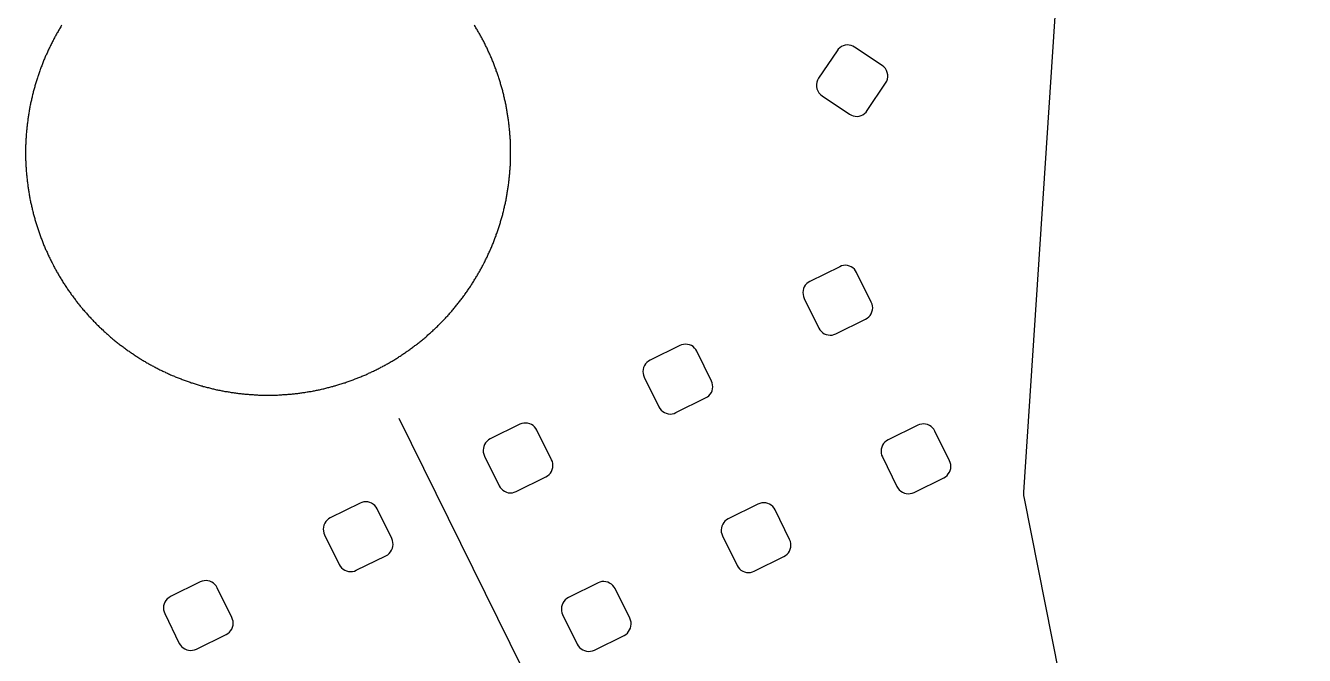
# Model space of a CAD drawing. Header units: millimetres. Extents: x -634 to 510, y -334 to 258.
# Drawn here: x -350.9 to -250.4, y -39.5 to 10 of the extents above; entities that cross this region are included whole.
import ezdxf

# ---------------------------------------------------------------- set-up
doc = ezdxf.new("R2010")
doc.units = ezdxf.units.MM
doc.layers.add('LED_STRIP', color=30, linetype='Continuous')
doc.layers.add('OUTLINE', color=7, linetype='Continuous')

msp = doc.modelspace()

# ---------------------------------------------------------------- linework, layer by layer
at = {"layer": 'LED_STRIP'}
msp.add_lwpolyline([(-321.56, -20.85), (-200.41, -266.5)], dxfattribs=at)
at = {"layer": 'OUTLINE'}
for points in [[(-153.9, 241.83), (-245.77, 88.88), (-245.87, 88.69), (-245.95, 88.49), (-269.42, 19.19), (-269.49, 18.94), (-269.52, 18.68), (-272.5, -26.66), (-272.5, -26.92), (-272.46, -27.18), (-258.24, -98.94)], [(-348.04, 10.02), (-348.08, 9.95), (-348.12, 9.88), (-348.16, 9.81), (-348.21, 9.74), (-348.25, 9.67), (-348.29, 9.6), (-348.33, 9.53), (-348.38, 9.45), (-348.42, 9.38), (-348.46, 9.31), (-348.5, 9.24), (-348.54, 9.16), (-348.58, 9.09), (-348.62, 9.02), (-348.66, 8.94), (-348.69, 8.87), (-348.73, 8.8), (-348.77, 8.72), (-348.81, 8.65), (-348.85, 8.57), (-348.88, 8.5), (-348.92, 8.43), (-348.96, 8.35), (-348.99, 8.28), (-349.03, 8.2), (-349.07, 8.13), (-349.1, 8.05), (-349.14, 7.98), (-349.17, 7.9), (-349.2, 7.82), (-349.24, 7.75), (-349.27, 7.67), (-349.31, 7.6), (-349.34, 7.52), (-349.37, 7.44), (-349.4, 7.37), (-349.44, 7.29), (-349.47, 7.21), (-349.5, 7.14), (-349.53, 7.06), (-349.56, 6.98), (-349.59, 6.9), (-349.62, 6.83), (-349.65, 6.75), (-349.68, 6.67), (-349.71, 6.59), (-349.74, 6.52), (-349.77, 6.44), (-349.79, 6.36), (-349.82, 6.28), (-349.85, 6.2), (-349.87, 6.12), (-349.9, 6.04), (-349.93, 5.97), (-349.95, 5.89), (-349.98, 5.81), (-350, 5.73), (-350.03, 5.65), (-350.05, 5.57), (-350.08, 5.49), (-350.1, 5.41), (-350.12, 5.33), (-350.15, 5.25), (-350.17, 5.17), (-350.19, 5.09), (-350.22, 5.01), (-350.24, 4.93), (-350.26, 4.85), (-350.28, 4.77), (-350.3, 4.69), (-350.32, 4.61), (-350.34, 4.53), (-350.36, 4.45), (-350.38, 4.37), (-350.4, 4.29), (-350.42, 4.2), (-350.43, 4.12), (-350.45, 4.04), (-350.47, 3.96), (-350.49, 3.88), (-350.5, 3.8), (-350.52, 3.72), (-350.54, 3.63), (-350.55, 3.55), (-350.57, 3.47), (-350.58, 3.39), (-350.6, 3.31), (-350.61, 3.23), (-350.62, 3.14), (-350.64, 3.06), (-350.65, 2.98), (-350.66, 2.9), (-350.68, 2.82), (-350.69, 2.73), (-350.7, 2.65), (-350.71, 2.57), (-350.72, 2.49), (-350.73, 2.4), (-350.74, 2.32), (-350.75, 2.24), (-350.76, 2.16), (-350.77, 2.07), (-350.78, 1.99), (-350.79, 1.91), (-350.8, 1.83), (-350.81, 1.74), (-350.81, 1.66), (-350.82, 1.58), (-350.83, 1.49), (-350.83, 1.41), (-350.84, 1.33), (-350.85, 1.25), (-350.85, 1.16), (-350.86, 1.08), (-350.86, 1), (-350.86, 0.91), (-350.87, 0.83), (-350.87, 0.75), (-350.87, 0.66), (-350.88, 0.58), (-350.88, 0.5), (-350.88, 0.42), (-350.88, 0.33), (-350.88, 0.25), (-350.89, 0.17), (-350.89, 0.08), (-350.89, 0), (-350.89, -0.08), (-350.89, -0.17), (-350.88, -0.25), (-350.88, -0.33), (-350.88, -0.42), (-350.88, -0.5), (-350.88, -0.58), (-350.87, -0.66), (-350.87, -0.75), (-350.87, -0.83), (-350.86, -0.91), (-350.86, -1), (-350.86, -1.08), (-350.85, -1.16), (-350.85, -1.25), (-350.84, -1.33), (-350.83, -1.41), (-350.83, -1.49), (-350.82, -1.58), (-350.81, -1.66), (-350.81, -1.74), (-350.8, -1.83), (-350.79, -1.91), (-350.78, -1.99), (-350.77, -2.07), (-350.76, -2.16), (-350.75, -2.24), (-350.74, -2.32), (-350.73, -2.4), (-350.72, -2.49), (-350.71, -2.57), (-350.7, -2.65), (-350.69, -2.73), (-350.68, -2.82), (-350.66, -2.9), (-350.65, -2.98), (-350.64, -3.06), (-350.62, -3.14), (-350.61, -3.23), (-350.6, -3.31), (-350.58, -3.39), (-350.57, -3.47), (-350.55, -3.55), (-350.54, -3.63), (-350.52, -3.72), (-350.5, -3.8), (-350.49, -3.88), (-350.47, -3.96), (-350.45, -4.04), (-350.43, -4.12), (-350.42, -4.2), (-350.4, -4.29), (-350.38, -4.37), (-350.36, -4.45), (-350.34, -4.53), (-350.32, -4.61), (-350.3, -4.69), (-350.28, -4.77), (-350.26, -4.85), (-350.24, -4.93), (-350.22, -5.01), (-350.19, -5.09), (-350.17, -5.17), (-350.15, -5.25), (-350.12, -5.33), (-350.1, -5.41), (-350.08, -5.49), (-350.05, -5.57), (-350.03, -5.65), (-350, -5.73), (-349.98, -5.81), (-349.95, -5.89), (-349.93, -5.97), (-349.9, -6.04), (-349.87, -6.12), (-349.85, -6.2), (-349.82, -6.28), (-349.79, -6.36), (-349.77, -6.44), (-349.74, -6.52), (-349.71, -6.59), (-349.68, -6.67), (-349.65, -6.75), (-349.62, -6.83), (-349.59, -6.9), (-349.56, -6.98), (-349.53, -7.06), (-349.5, -7.14), (-349.47, -7.21), (-349.44, -7.29), (-349.4, -7.37), (-349.37, -7.44), (-349.34, -7.52), (-349.31, -7.6), (-349.27, -7.67), (-349.24, -7.75), (-349.2, -7.82), (-349.17, -7.9), (-349.14, -7.98), (-349.1, -8.05), (-349.07, -8.13), (-349.03, -8.2), (-348.99, -8.28), (-348.96, -8.35), (-348.92, -8.43), (-348.88, -8.5), (-348.85, -8.57), (-348.81, -8.65), (-348.77, -8.72), (-348.73, -8.8), (-348.69, -8.87), (-348.66, -8.94), (-348.62, -9.02), (-348.58, -9.09), (-348.54, -9.16), (-348.5, -9.24), (-348.46, -9.31), (-348.42, -9.38), (-348.38, -9.45), (-348.33, -9.52), (-348.29, -9.6), (-348.25, -9.67), (-348.21, -9.74), (-348.16, -9.81), (-348.12, -9.88), (-348.08, -9.95), (-348.04, -10.02), (-347.99, -10.09), (-347.95, -10.17), (-347.9, -10.24), (-347.86, -10.31), (-347.81, -10.38), (-347.77, -10.44), (-347.72, -10.51), (-347.68, -10.58), (-347.63, -10.65), (-347.58, -10.72), (-347.54, -10.79), (-347.49, -10.86), (-347.44, -10.93), (-347.39, -10.99), (-347.34, -11.06), (-347.3, -11.13), (-347.25, -11.2), (-347.2, -11.26), (-347.15, -11.33), (-347.1, -11.4), (-347.05, -11.46), (-347, -11.53), (-346.95, -11.6), (-346.9, -11.66), (-346.85, -11.73), (-346.8, -11.79), (-346.74, -11.86), (-346.69, -11.92), (-346.64, -11.99), (-346.59, -12.05), (-346.54, -12.12), (-346.48, -12.18), (-346.43, -12.25), (-346.38, -12.31), (-346.32, -12.37), (-346.27, -12.44), (-346.21, -12.5), (-346.16, -12.56), (-346.1, -12.62), (-346.05, -12.69), (-345.99, -12.75), (-345.94, -12.81), (-345.88, -12.87), (-345.82, -12.93), (-345.77, -12.99), (-345.71, -13.05), (-345.65, -13.11), (-345.6, -13.17), (-345.54, -13.23), (-345.48, -13.29), (-345.42, -13.35), (-345.36, -13.41), (-345.31, -13.47), (-345.25, -13.53), (-345.19, -13.59), (-345.13, -13.65), (-345.07, -13.7), (-345.01, -13.76), (-344.95, -13.82), (-344.89, -13.88), (-344.83, -13.93), (-344.77, -13.99), (-344.71, -14.05), (-344.64, -14.1), (-344.58, -14.16), (-344.52, -14.21), (-344.46, -14.27), (-344.4, -14.32), (-344.33, -14.38), (-344.27, -14.43), (-344.21, -14.49), (-344.14, -14.54), (-344.08, -14.59), (-344.02, -14.65), (-343.95, -14.7), (-343.89, -14.75), (-343.82, -14.8), (-343.76, -14.86), (-343.69, -14.91), (-343.63, -14.96), (-343.56, -15.01), (-343.5, -15.06), (-343.43, -15.11), (-343.37, -15.16), (-343.3, -15.21), (-343.23, -15.26), (-343.17, -15.31), (-343.1, -15.36), (-343.03, -15.41), (-342.97, -15.46), (-342.9, -15.51), (-342.83, -15.56), (-342.76, -15.6), (-342.69, -15.65), (-342.63, -15.7), (-342.56, -15.75), (-342.49, -15.79), (-342.42, -15.84), (-342.35, -15.89), (-342.28, -15.93), (-342.21, -15.98), (-342.14, -16.02), (-342.07, -16.07), (-342, -16.11), (-341.93, -16.16), (-341.86, -16.2), (-341.79, -16.24), (-341.72, -16.29), (-341.65, -16.33), (-341.58, -16.37), (-341.5, -16.41), (-341.43, -16.46), (-341.36, -16.5), (-341.29, -16.54), (-341.22, -16.58), (-341.14, -16.62), (-341.07, -16.66), (-341, -16.7), (-340.93, -16.74), (-340.85, -16.78), (-340.78, -16.82), (-340.71, -16.86), (-340.63, -16.9), (-340.56, -16.94), (-340.48, -16.97), (-340.41, -17.01), (-340.34, -17.05), (-340.26, -17.09), (-340.19, -17.12), (-340.11, -17.16), (-340.04, -17.19), (-339.96, -17.23), (-339.89, -17.27), (-339.81, -17.3), (-339.74, -17.33), (-339.66, -17.37), (-339.58, -17.4), (-339.51, -17.44), (-339.43, -17.47), (-339.36, -17.5), (-339.28, -17.54), (-339.2, -17.57), (-339.13, -17.6), (-339.05, -17.63), (-338.97, -17.66), (-338.89, -17.69), (-338.82, -17.72), (-338.74, -17.75), (-338.66, -17.78), (-338.59, -17.81), (-338.51, -17.84), (-338.43, -17.87), (-338.35, -17.9), (-338.27, -17.93), (-338.19, -17.96), (-338.12, -17.98), (-338.04, -18.01), (-337.96, -18.04), (-337.88, -18.07), (-337.8, -18.09), (-337.72, -18.12), (-337.64, -18.14), (-337.56, -18.17), (-337.48, -18.19), (-337.41, -18.22), (-337.33, -18.24), (-337.25, -18.27), (-337.17, -18.29), (-337.09, -18.31), (-337.01, -18.33), (-336.93, -18.36), (-336.85, -18.38), (-336.77, -18.4), (-336.69, -18.42), (-336.61, -18.44), (-336.53, -18.46), (-336.44, -18.48), (-336.36, -18.5), (-336.28, -18.52), (-336.2, -18.54), (-336.12, -18.56), (-336.04, -18.58), (-335.96, -18.6), (-335.88, -18.62), (-335.8, -18.63), (-335.72, -18.65), (-335.63, -18.67), (-335.55, -18.68), (-335.47, -18.7), (-335.39, -18.72), (-335.31, -18.73), (-335.23, -18.75), (-335.14, -18.76), (-335.06, -18.77), (-334.98, -18.79), (-334.9, -18.8), (-334.82, -18.82), (-334.73, -18.83), (-334.65, -18.84), (-334.57, -18.85), (-334.49, -18.86), (-334.4, -18.88), (-334.32, -18.89), (-334.24, -18.9), (-334.16, -18.91), (-334.07, -18.92), (-333.99, -18.93), (-333.91, -18.94), (-333.83, -18.95), (-333.74, -18.95), (-333.66, -18.96), (-333.58, -18.97), (-333.5, -18.98), (-333.41, -18.98), (-333.33, -18.99), (-333.25, -19), (-333.16, -19), (-333.08, -19.01), (-333, -19.01), (-332.92, -19.02), (-332.83, -19.02), (-332.75, -19.03), (-332.67, -19.03), (-332.58, -19.04), (-332.5, -19.04), (-332.42, -19.04), (-332.33, -19.04), (-332.25, -19.05), (-332.17, -19.05), (-332.09, -19.05), (-332, -19.05), (-331.92, -19.05), (-331.84, -19.05), (-331.75, -19.05), (-331.67, -19.05), (-331.59, -19.05), (-331.5, -19.05), (-331.42, -19.05), (-331.34, -19.04), (-331.25, -19.04), (-331.17, -19.04), (-331.09, -19.04), (-331, -19.03), (-330.92, -19.03), (-330.84, -19.02), (-330.76, -19.02), (-330.67, -19.01), (-330.59, -19.01), (-330.51, -19), (-330.42, -19), (-330.34, -18.99), (-330.26, -18.98), (-330.18, -18.98), (-330.09, -18.97), (-330.01, -18.96), (-329.93, -18.95), (-329.84, -18.95), (-329.76, -18.94), (-329.68, -18.93), (-329.6, -18.92), (-329.51, -18.91), (-329.43, -18.9), (-329.35, -18.89), (-329.27, -18.88), (-329.18, -18.86), (-329.1, -18.85), (-329.02, -18.84), (-328.94, -18.83), (-328.86, -18.82), (-328.77, -18.8), (-328.69, -18.79), (-328.61, -18.77), (-328.53, -18.76), (-328.45, -18.75), (-328.36, -18.73), (-328.28, -18.72), (-328.2, -18.7), (-328.12, -18.68), (-328.04, -18.67), (-327.96, -18.65), (-327.88, -18.63), (-327.79, -18.62), (-327.71, -18.6), (-327.63, -18.58), (-327.55, -18.56), (-327.47, -18.54), (-327.39, -18.52), (-327.31, -18.5), (-327.23, -18.48), (-327.15, -18.46), (-327.07, -18.44), (-326.99, -18.42), (-326.91, -18.4), (-326.83, -18.38), (-326.74, -18.36), (-326.66, -18.33), (-326.58, -18.31), (-326.51, -18.29), (-326.43, -18.27), (-326.35, -18.24), (-326.27, -18.22), (-326.19, -18.19), (-326.11, -18.17), (-326.03, -18.14), (-325.95, -18.12), (-325.87, -18.09), (-325.79, -18.07), (-325.71, -18.04), (-325.63, -18.01), (-325.56, -17.98), (-325.48, -17.96), (-325.4, -17.93), (-325.32, -17.9), (-325.24, -17.87), (-325.16, -17.84), (-325.09, -17.81), (-325.01, -17.78), (-324.93, -17.75), (-324.85, -17.72), (-324.78, -17.69), (-324.7, -17.66), (-324.62, -17.63), (-324.55, -17.6), (-324.47, -17.57), (-324.39, -17.54), (-324.32, -17.5), (-324.24, -17.47), (-324.16, -17.44), (-324.09, -17.4), (-324.01, -17.37), (-323.94, -17.33), (-323.86, -17.3), (-323.78, -17.27), (-323.71, -17.23), (-323.63, -17.19), (-323.56, -17.16), (-323.48, -17.12), (-323.41, -17.09), (-323.34, -17.05), (-323.26, -17.01), (-323.19, -16.97), (-323.11, -16.94), (-323.04, -16.9), (-322.97, -16.86), (-322.89, -16.82), (-322.82, -16.78), (-322.75, -16.74), (-322.67, -16.7), (-322.6, -16.66), (-322.53, -16.62), (-322.46, -16.58), (-322.38, -16.54), (-322.31, -16.5), (-322.24, -16.46), (-322.17, -16.41), (-322.1, -16.37), (-322.02, -16.33), (-321.95, -16.29), (-321.88, -16.24), (-321.81, -16.2), (-321.74, -16.16), (-321.67, -16.11), (-321.6, -16.07), (-321.53, -16.02), (-321.46, -15.98), (-321.39, -15.93), (-321.32, -15.89), (-321.25, -15.84), (-321.18, -15.79), (-321.11, -15.75), (-321.05, -15.7), (-320.98, -15.65), (-320.91, -15.6), (-320.84, -15.56), (-320.77, -15.51), (-320.71, -15.46), (-320.64, -15.41), (-320.57, -15.36), (-320.5, -15.31), (-320.44, -15.26), (-320.37, -15.21), (-320.31, -15.16), (-320.24, -15.11), (-320.17, -15.06), (-320.11, -15.01), (-320.04, -14.96), (-319.98, -14.91), (-319.91, -14.86), (-319.85, -14.8), (-319.78, -14.75), (-319.72, -14.7), (-319.65, -14.65), (-319.59, -14.59), (-319.53, -14.54), (-319.46, -14.49), (-319.4, -14.43), (-319.34, -14.38), (-319.28, -14.32), (-319.21, -14.27), (-319.15, -14.21), (-319.09, -14.16), (-319.03, -14.1), (-318.97, -14.05), (-318.9, -13.99), (-318.84, -13.93), (-318.78, -13.88), (-318.72, -13.82), (-318.66, -13.76), (-318.6, -13.7), (-318.54, -13.65), (-318.48, -13.59), (-318.42, -13.53), (-318.37, -13.47), (-318.31, -13.41), (-318.25, -13.35), (-318.19, -13.29), (-318.13, -13.23), (-318.07, -13.17), (-318.02, -13.11), (-317.96, -13.05), (-317.9, -12.99), (-317.85, -12.93), (-317.79, -12.87), (-317.73, -12.81), (-317.68, -12.75), (-317.62, -12.69), (-317.57, -12.62), (-317.51, -12.56), (-317.46, -12.5), (-317.4, -12.44), (-317.35, -12.37), (-317.3, -12.31), (-317.24, -12.25), (-317.19, -12.18), (-317.14, -12.12), (-317.08, -12.05), (-317.03, -11.99), (-316.98, -11.92), (-316.93, -11.86), (-316.88, -11.79), (-316.82, -11.73), (-316.77, -11.66), (-316.72, -11.6), (-316.67, -11.53), (-316.62, -11.46), (-316.57, -11.4), (-316.52, -11.33), (-316.47, -11.26), (-316.42, -11.2), (-316.38, -11.13), (-316.33, -11.06), (-316.28, -10.99), (-316.23, -10.93), (-316.18, -10.86), (-316.14, -10.79), (-316.09, -10.72), (-316.04, -10.65), (-316, -10.58), (-315.95, -10.51), (-315.9, -10.44), (-315.86, -10.38), (-315.81, -10.31), (-315.77, -10.24), (-315.72, -10.17), (-315.68, -10.09), (-315.64, -10.02), (-315.59, -9.95), (-315.55, -9.88), (-315.51, -9.81), (-315.46, -9.74), (-315.42, -9.67), (-315.38, -9.6), (-315.34, -9.52), (-315.3, -9.45), (-315.26, -9.38), (-315.21, -9.31), (-315.17, -9.24), (-315.13, -9.16), (-315.09, -9.09), (-315.05, -9.02), (-315.02, -8.94), (-314.98, -8.87), (-314.94, -8.8), (-314.9, -8.72), (-314.86, -8.65), (-314.82, -8.57), (-314.79, -8.5), (-314.75, -8.43), (-314.71, -8.35), (-314.68, -8.28), (-314.64, -8.2), (-314.61, -8.13), (-314.57, -8.05), (-314.54, -7.98), (-314.5, -7.9), (-314.47, -7.82), (-314.43, -7.75), (-314.4, -7.67), (-314.37, -7.6), (-314.33, -7.52), (-314.3, -7.44), (-314.27, -7.37), (-314.24, -7.29), (-314.2, -7.21), (-314.17, -7.14), (-314.14, -7.06), (-314.11, -6.98), (-314.08, -6.9), (-314.05, -6.83), (-314.02, -6.75), (-313.99, -6.67), (-313.96, -6.59), (-313.93, -6.52), (-313.91, -6.44), (-313.88, -6.36), (-313.85, -6.28), (-313.82, -6.2), (-313.8, -6.12), (-313.77, -6.04), (-313.74, -5.97), (-313.72, -5.89), (-313.69, -5.81), (-313.67, -5.73), (-313.64, -5.65), (-313.62, -5.57), (-313.59, -5.49), (-313.57, -5.41), (-313.55, -5.33), (-313.52, -5.25), (-313.5, -5.17), (-313.48, -5.09), (-313.46, -5.01), (-313.43, -4.93), (-313.41, -4.85), (-313.39, -4.77), (-313.37, -4.69), (-313.35, -4.61), (-313.33, -4.53), (-313.31, -4.45), (-313.29, -4.37), (-313.27, -4.29), (-313.26, -4.2), (-313.24, -4.12), (-313.22, -4.04), (-313.2, -3.96), (-313.19, -3.88), (-313.17, -3.8), (-313.15, -3.72), (-313.14, -3.63), (-313.12, -3.55), (-313.1, -3.47), (-313.09, -3.39), (-313.08, -3.31), (-313.06, -3.23), (-313.05, -3.14), (-313.03, -3.06), (-313.02, -2.98), (-313.01, -2.9), (-313, -2.82), (-312.98, -2.73), (-312.97, -2.65), (-312.96, -2.57), (-312.95, -2.49), (-312.94, -2.4), (-312.93, -2.32), (-312.92, -2.24), (-312.91, -2.16), (-312.9, -2.07), (-312.89, -1.99), (-312.88, -1.91), (-312.87, -1.83), (-312.87, -1.74), (-312.86, -1.66), (-312.85, -1.58), (-312.84, -1.49), (-312.84, -1.41), (-312.83, -1.33), (-312.83, -1.25), (-312.82, -1.16), (-312.82, -1.08), (-312.81, -1), (-312.81, -0.91), (-312.8, -0.83), (-312.8, -0.75), (-312.8, -0.66), (-312.79, -0.58), (-312.79, -0.5), (-312.79, -0.42), (-312.79, -0.33), (-312.79, -0.25), (-312.79, -0.17), (-312.79, -0.08), (-312.79, 0), (-312.79, 0.08), (-312.79, 0.17), (-312.79, 0.17), (-312.79, 0.25), (-312.79, 0.33), (-312.79, 0.42), (-312.79, 0.5), (-312.79, 0.58), (-312.8, 0.66), (-312.8, 0.75), (-312.8, 0.83), (-312.81, 0.91), (-312.81, 1), (-312.82, 1.08), (-312.82, 1.16), (-312.83, 1.25), (-312.83, 1.33), (-312.84, 1.41), (-312.84, 1.49), (-312.85, 1.58), (-312.86, 1.66), (-312.87, 1.74), (-312.87, 1.83), (-312.88, 1.91), (-312.89, 1.99), (-312.9, 2.07), (-312.91, 2.16), (-312.92, 2.24), (-312.93, 2.32), (-312.94, 2.4), (-312.95, 2.49), (-312.96, 2.57), (-312.97, 2.65), (-312.98, 2.73), (-313, 2.82), (-313.01, 2.9), (-313.02, 2.98), (-313.03, 3.06), (-313.05, 3.14), (-313.06, 3.23), (-313.08, 3.31), (-313.09, 3.39), (-313.1, 3.47), (-313.12, 3.55), (-313.14, 3.63), (-313.15, 3.72), (-313.17, 3.8), (-313.19, 3.88), (-313.2, 3.96), (-313.22, 4.04), (-313.24, 4.12), (-313.26, 4.2), (-313.27, 4.29), (-313.29, 4.37), (-313.31, 4.45), (-313.33, 4.53), (-313.35, 4.61), (-313.37, 4.69), (-313.39, 4.77), (-313.41, 4.85), (-313.43, 4.93), (-313.46, 5.01), (-313.48, 5.09), (-313.5, 5.17), (-313.52, 5.25), (-313.55, 5.33), (-313.57, 5.41), (-313.59, 5.49), (-313.62, 5.57), (-313.64, 5.65), (-313.67, 5.73), (-313.69, 5.81), (-313.72, 5.89), (-313.74, 5.97), (-313.77, 6.04), (-313.8, 6.12), (-313.82, 6.2), (-313.85, 6.28), (-313.88, 6.36), (-313.91, 6.44), (-313.93, 6.52), (-313.96, 6.59), (-313.99, 6.67), (-314.02, 6.75), (-314.05, 6.83), (-314.08, 6.9), (-314.11, 6.98), (-314.14, 7.06), (-314.17, 7.14), (-314.2, 7.21), (-314.24, 7.29), (-314.27, 7.37), (-314.3, 7.44), (-314.33, 7.52), (-314.37, 7.6), (-314.4, 7.67), (-314.43, 7.75), (-314.47, 7.82), (-314.5, 7.9), (-314.54, 7.98), (-314.57, 8.05), (-314.61, 8.13), (-314.64, 8.2), (-314.68, 8.28), (-314.71, 8.35), (-314.75, 8.43), (-314.79, 8.5), (-314.82, 8.57), (-314.86, 8.65), (-314.9, 8.72), (-314.94, 8.8), (-314.98, 8.87), (-315.02, 8.94), (-315.05, 9.02), (-315.09, 9.09), (-315.13, 9.16), (-315.17, 9.24), (-315.21, 9.31), (-315.26, 9.38), (-315.3, 9.45), (-315.34, 9.53), (-315.38, 9.6), (-315.42, 9.67), (-315.46, 9.74), (-315.51, 9.81), (-315.55, 9.88), (-315.59, 9.95), (-315.64, 10.02)]]:
    msp.add_lwpolyline(points, dxfattribs=at)
for points in [[(-288.76, 5.19), (-288.73, 5.02), (-288.66, 4.85), (-288.57, 4.71), (-288.46, 4.57), (-288.32, 4.47), (-286.16, 3.02), (-286.02, 2.94), (-285.88, 2.89), (-285.72, 2.86), (-285.57, 2.85), (-285.41, 2.87), (-285.26, 2.91), (-285.12, 2.98), (-284.99, 3.07), (-284.87, 3.17), (-284.77, 3.3), (-283.33, 5.46), (-283.24, 5.61), (-283.19, 5.78), (-283.16, 5.95), (-283.17, 6.12), (-283.2, 6.29), (-283.26, 6.46), (-283.35, 6.61), (-283.47, 6.74), (-283.6, 6.85), (-285.77, 8.29), (-285.9, 8.37), (-286.05, 8.42), (-286.2, 8.45), (-286.36, 8.46), (-286.52, 8.44), (-286.67, 8.4), (-286.81, 8.33), (-286.94, 8.24), (-287.06, 8.14), (-287.15, 8.01), (-288.6, 5.85), (-288.68, 5.7), (-288.74, 5.53), (-288.76, 5.36), (-288.76, 5.19)], [(-286.18, -8.91), (-286.33, -8.87), (-286.49, -8.85), (-286.65, -8.86), (-286.8, -8.9), (-286.94, -8.96), (-289.28, -10.11), (-289.41, -10.19), (-289.53, -10.29), (-289.64, -10.41), (-289.72, -10.54), (-289.78, -10.68), (-289.82, -10.83), (-289.83, -10.99), (-289.82, -11.15), (-289.79, -11.3), (-289.73, -11.45), (-288.58, -13.78), (-288.5, -13.91), (-288.4, -14.03), (-288.28, -14.14), (-288.15, -14.22), (-288.01, -14.28), (-287.85, -14.32), (-287.7, -14.34), (-287.54, -14.33), (-287.39, -14.29), (-287.24, -14.23), (-284.91, -13.08), (-284.78, -13), (-284.65, -12.9), (-284.55, -12.78), (-284.47, -12.65), (-284.41, -12.51), (-284.37, -12.35), (-284.35, -12.2), (-284.36, -12.04), (-284.4, -11.89), (-284.46, -11.74), (-285.61, -9.41), (-285.69, -9.28), (-285.79, -9.16), (-285.9, -9.05), (-286.04, -8.97), (-286.18, -8.91)], [(-298.59, -15.16), (-298.74, -15.1), (-298.89, -15.06), (-299.05, -15.05), (-299.2, -15.06), (-299.36, -15.09), (-299.5, -15.15), (-301.83, -16.3), (-301.97, -16.38), (-302.09, -16.48), (-302.19, -16.6), (-302.28, -16.73), (-302.34, -16.87), (-302.38, -17.03), (-302.39, -17.18), (-302.38, -17.34), (-302.35, -17.49), (-302.29, -17.64), (-301.14, -19.97), (-301.06, -20.1), (-300.96, -20.23), (-300.84, -20.33), (-300.71, -20.41), (-300.56, -20.47), (-300.41, -20.51), (-300.25, -20.53), (-300.1, -20.52), (-299.94, -20.48), (-299.8, -20.42), (-297.47, -19.27), (-297.33, -19.19), (-297.21, -19.09), (-297.11, -18.98), (-297.02, -18.84), (-296.96, -18.7), (-296.92, -18.55), (-296.91, -18.39), (-296.92, -18.23), (-296.95, -18.08), (-297.01, -17.94), (-298.16, -15.6), (-298.24, -15.47), (-298.34, -15.35), (-298.46, -15.24), (-298.59, -15.16)], [(-311.15, -21.35), (-311.29, -21.29), (-311.45, -21.25), (-311.6, -21.24), (-311.76, -21.25), (-311.91, -21.28), (-312.06, -21.34), (-314.39, -22.49), (-314.52, -22.57), (-314.64, -22.67), (-314.75, -22.79), (-314.83, -22.92), (-314.89, -23.07), (-314.93, -23.22), (-314.95, -23.37), (-314.94, -23.53), (-314.9, -23.68), (-314.84, -23.83), (-313.69, -26.16), (-313.61, -26.3), (-313.51, -26.42), (-313.4, -26.52), (-313.26, -26.6), (-313.12, -26.67), (-312.97, -26.71), (-312.81, -26.72), (-312.65, -26.71), (-312.5, -26.67), (-312.35, -26.62), (-310.02, -25.47), (-309.89, -25.39), (-309.77, -25.29), (-309.66, -25.17), (-309.58, -25.04), (-309.52, -24.89), (-309.48, -24.74), (-309.47, -24.58), (-309.48, -24.43), (-309.51, -24.27), (-309.57, -24.13), (-310.72, -21.8), (-310.8, -21.66), (-310.9, -21.54), (-311.02, -21.44), (-311.15, -21.35)], [(-280.04, -21.36), (-280.19, -21.32), (-280.35, -21.31), (-280.5, -21.32), (-280.66, -21.36), (-280.8, -21.41), (-283.13, -22.56), (-283.27, -22.64), (-283.39, -22.74), (-283.49, -22.86), (-283.58, -22.99), (-283.64, -23.14), (-283.68, -23.29), (-283.69, -23.45), (-283.68, -23.6), (-283.65, -23.76), (-283.59, -23.9), (-282.44, -26.23), (-282.36, -26.37), (-282.26, -26.49), (-282.14, -26.59), (-282.01, -26.68), (-281.86, -26.74), (-281.71, -26.78), (-281.55, -26.79), (-281.4, -26.78), (-281.25, -26.75), (-281.1, -26.69), (-278.77, -25.54), (-278.63, -25.46), (-278.51, -25.36), (-278.41, -25.24), (-278.32, -25.11), (-278.26, -24.96), (-278.22, -24.81), (-278.21, -24.66), (-278.22, -24.5), (-278.25, -24.35), (-278.31, -24.2), (-279.46, -21.87), (-279.54, -21.73), (-279.64, -21.61), (-279.76, -21.51), (-279.89, -21.43), (-280.04, -21.36)], [(-323.85, -27.48), (-324, -27.44), (-324.16, -27.43), (-324.31, -27.44), (-324.47, -27.47), (-324.61, -27.53), (-326.95, -28.68), (-327.08, -28.76), (-327.2, -28.86), (-327.3, -28.98), (-327.39, -29.11), (-327.45, -29.26), (-327.49, -29.41), (-327.5, -29.57), (-327.49, -29.72), (-327.46, -29.88), (-327.4, -30.02), (-326.25, -32.35), (-326.17, -32.49), (-326.07, -32.61), (-325.95, -32.71), (-325.82, -32.8), (-325.67, -32.86), (-325.52, -32.9), (-325.37, -32.91), (-325.21, -32.9), (-325.06, -32.87), (-324.91, -32.81), (-322.58, -31.66), (-322.44, -31.58), (-322.32, -31.48), (-322.22, -31.36), (-322.14, -31.23), (-322.07, -31.08), (-322.04, -30.93), (-322.02, -30.77), (-322.03, -30.62), (-322.07, -30.47), (-322.12, -30.32), (-323.27, -27.99), (-323.35, -27.85), (-323.46, -27.73), (-323.57, -27.63), (-323.71, -27.54), (-323.85, -27.48)], [(-292.59, -27.56), (-292.75, -27.52), (-292.9, -27.5), (-293.06, -27.51), (-293.21, -27.55), (-293.36, -27.61), (-295.69, -28.76), (-295.82, -28.84), (-295.95, -28.94), (-296.05, -29.05), (-296.13, -29.19), (-296.19, -29.33), (-296.23, -29.48), (-296.25, -29.64), (-296.24, -29.8), (-296.2, -29.95), (-296.14, -30.09), (-294.99, -32.43), (-294.91, -32.56), (-294.81, -32.68), (-294.7, -32.79), (-294.56, -32.87), (-294.42, -32.93), (-294.27, -32.97), (-294.11, -32.98), (-293.95, -32.97), (-293.8, -32.94), (-293.66, -32.88), (-291.32, -31.73), (-291.19, -31.65), (-291.07, -31.55), (-290.96, -31.43), (-290.88, -31.3), (-290.82, -31.16), (-290.78, -31), (-290.77, -30.85), (-290.78, -30.69), (-290.81, -30.54), (-290.87, -30.39), (-292.02, -28.06), (-292.1, -27.93), (-292.2, -27.8), (-292.32, -27.7), (-292.45, -27.62), (-292.59, -27.56)], [(-336.41, -33.67), (-336.56, -33.64), (-336.71, -33.62), (-336.87, -33.63), (-337.02, -33.67), (-337.17, -33.72), (-339.5, -34.87), (-339.64, -34.96), (-339.76, -35.06), (-339.86, -35.17), (-339.94, -35.31), (-340.01, -35.45), (-340.04, -35.6), (-340.06, -35.76), (-340.05, -35.92), (-340.01, -36.07), (-339.96, -36.21), (-338.81, -38.55), (-338.73, -38.68), (-338.63, -38.8), (-338.51, -38.9), (-338.38, -38.99), (-338.23, -39.05), (-338.08, -39.09), (-337.92, -39.1), (-337.77, -39.09), (-337.61, -39.06), (-337.47, -39), (-335.14, -37.85), (-335, -37.77), (-334.88, -37.67), (-334.78, -37.55), (-334.69, -37.42), (-334.63, -37.28), (-334.59, -37.12), (-334.58, -36.97), (-334.59, -36.81), (-334.62, -36.66), (-334.68, -36.51), (-335.83, -34.18), (-335.91, -34.04), (-336.01, -33.92), (-336.13, -33.82), (-336.26, -33.74), (-336.41, -33.67)], [(-305.01, -33.81), (-305.15, -33.75), (-305.3, -33.71), (-305.46, -33.69), (-305.62, -33.7), (-305.77, -33.74), (-305.91, -33.8), (-308.25, -34.95), (-308.38, -35.03), (-308.5, -35.13), (-308.61, -35.25), (-308.69, -35.38), (-308.75, -35.52), (-308.79, -35.67), (-308.8, -35.83), (-308.79, -35.99), (-308.76, -36.14), (-308.7, -36.29), (-307.55, -38.62), (-307.47, -38.75), (-307.37, -38.87), (-307.25, -38.98), (-307.12, -39.06), (-306.98, -39.12), (-306.82, -39.16), (-306.67, -39.18), (-306.51, -39.17), (-306.36, -39.13), (-306.21, -39.07), (-303.88, -37.92), (-303.75, -37.84), (-303.62, -37.74), (-303.52, -37.62), (-303.44, -37.49), (-303.38, -37.35), (-303.34, -37.2), (-303.32, -37.04), (-303.33, -36.88), (-303.37, -36.73), (-303.43, -36.58), (-304.58, -34.25), (-304.66, -34.12), (-304.76, -34), (-304.87, -33.89), (-305.01, -33.81)]]:
    msp.add_lwpolyline(points, close=True, dxfattribs=at)

doc.saveas('drawing.dxf')
